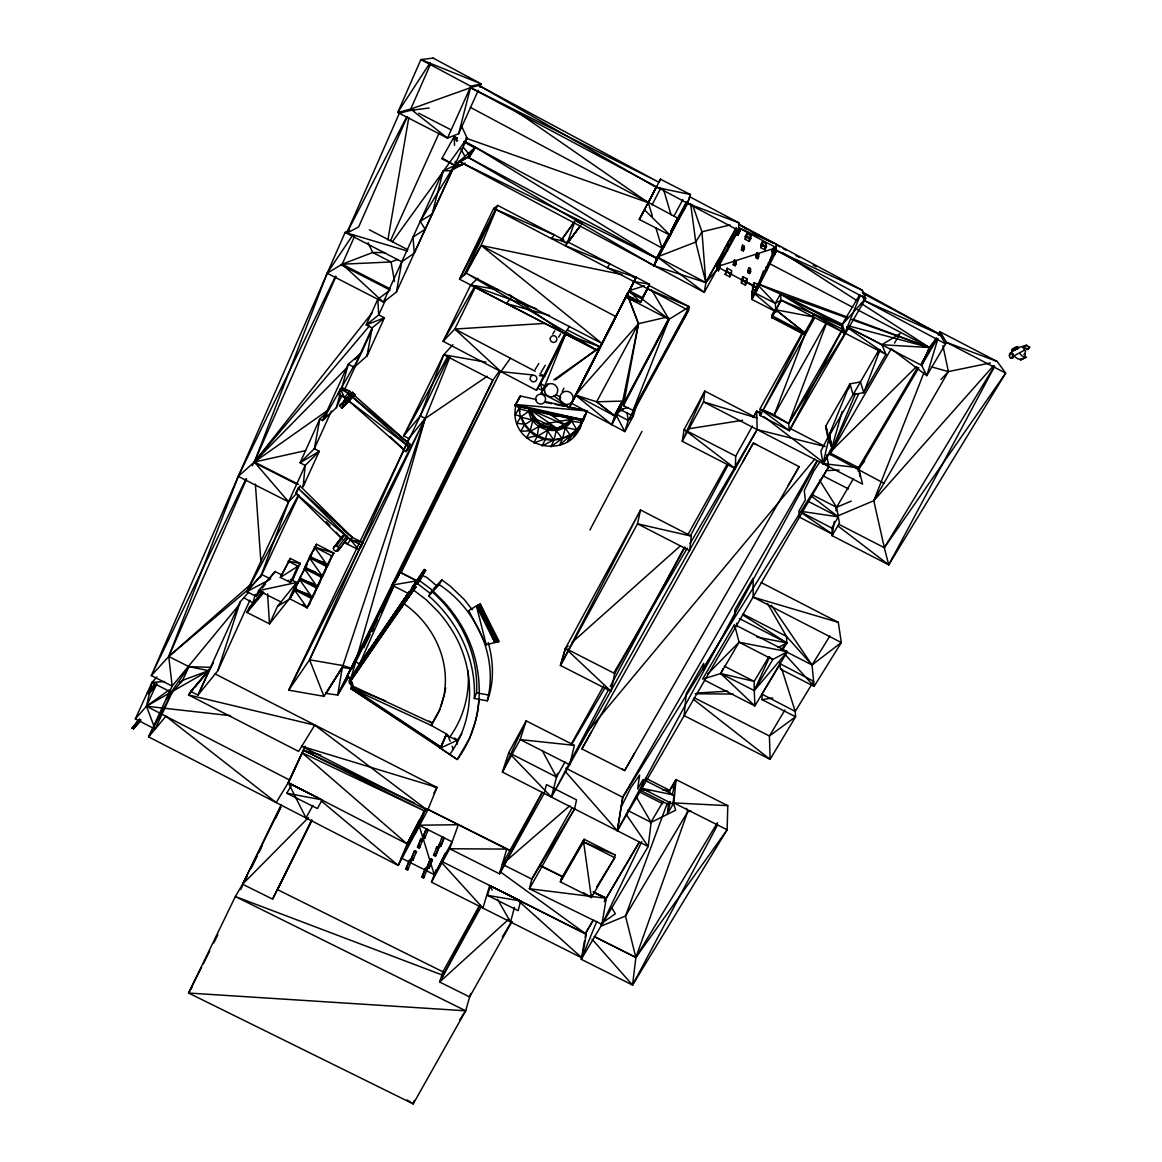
<?xml version="1.0" encoding="UTF-8"?>
<svg xmlns="http://www.w3.org/2000/svg" width="1162" height="1162" viewBox="0 0 1162 1162"><rect width="100%" height="100%" fill="white"/><g stroke="black" fill="none" stroke-linecap="round" stroke-linejoin="round"><path stroke-width="1.5" d="M454.632 738.19L457.305 740.252L457.291 743.767L457.305 740.252L461.75 733.6M747.805 272.562L748.822 267.652L750.579 268.567L750.608 271.748L749.621 273.549L747.805 272.562L748.822 267.652M746.977 282.061L747.006 278.749L743.099 276.73L741.487 279.737L741.385 283.049L745.35 285.155L746.977 282.061L743.026 280.013L743.099 276.73M528.768 408.225C528.202 431.131 563.788 439.483 572.997 418.262M745.191 239.299L746.832 236.278L746.861 233.533L750.826 235.668L750.855 238.428L749.243 241.42L745.191 239.299L745.234 236.511L746.861 233.533M745.35 285.155L745.394 281.829L747.006 278.749M744.319 249.06L744.377 246.155L742.547 245.153L741.429 249.961L743.302 250.89L744.319 249.06L742.46 248.043L742.547 245.153M734.674 616.136L734.834 609.861L753.049 578.4L753.194 597.166L841.317 642.557L814.126 686.379M743.302 250.89L743.375 247.971M668.716 792.034L676.066 779.557L727.79 805.673L727.136 829.784L632.549 985.056L581.247 959.318L584.544 940.828M917.602 367.381L858.544 467.69L862.567 484.089L703.547 401.878L704.826 391.1L682.254 441.269L703.547 401.878L756.869 418.029L704.826 391.1L684.127 429.504L682.254 441.269L735.328 468.649L735.706 456.114L752.468 425.975M737.899 229.146L736.229 234.564L737.87 235.421L739.991 231.296L740.107 228.609L738.654 227.81L775.78 243.875L862.291 290.268L865.734 298.416L789.347 430.623L760.18 415.546L759.992 408.806L802.274 332.898M736.272 227.549L705.857 282.598L653.915 265.749L656.777 258.327L475.592 147.385L467.821 157.131L653.901 265.749L687.468 203.423L689.705 196.741L738.887 222.828L738.524 230.468L704.274 292.359L458.99 161.402L456.012 167.052L450.754 170.756L443.274 170.741L383.373 302.135L396.416 292.083L454.502 165.236L470.465 155.839L463.493 147.603M737.87 235.421L740.107 228.609M736.083 263.992L736.243 260.913L734.486 259.954L733.28 264.718L735.081 265.808L736.083 263.992L734.297 263.033L734.486 259.954M735.081 265.808L735.255 262.699M731.435 273.825L731.653 270.63L727.151 268.219L725.161 274.377L729.78 276.861L731.435 273.825L726.875 271.385L727.151 268.219M729.78 276.861L730.012 273.622L725.451 271.167M644.721 780.196L673.945 795.055L673.074 804.191L641.932 788.359L643.182 779.411L637.633 788.969L639.637 775.098L630.893 787.589L621.162 807.082M288.597 501.853L305.185 465.454L300.101 462.767L319.289 451.306L303.108 486.689L305.185 465.454L319.289 451.306L314.365 448.692M669.472 793.937L669.864 790.16L676.066 779.557L673.829 802.898L667.453 813.763L668.484 803.654M691.288 536.118L689.662 550.672L637.488 523.815L640.538 509.987L691.288 536.132L637.488 523.815L560.462 665.448L611.009 691.274L614.669 673.495M718.45 270.804L720.484 264.66L718.799 263.687L717.114 266.708L718.842 267.638L718.45 270.804L716.707 269.845L717.869 260.854L727.572 250.251L728.342 241.928L717.651 262.583M651.156 822.13L648.193 846.502L601.974 924.415L606.215 898.284L593.216 891.806M592.01 939.172L632.549 985.056L635.875 957.459L687.701 811.73L686.481 808.345M717.869 260.869L705.871 282.613L716.707 269.86L718.799 263.687M615.148 854.956L614.713 857.672L591.371 897.485L560.375 881.827L560.985 879.053L584.137 839.254L615.148 854.956L583.6 841.942L584.137 839.254L560.375 881.827L583.6 841.942L614.713 857.672L596.629 886.955M834.316 521.477L832.05 535.667L888.741 564.834L1005.682 373.133L997.228 361.527L940 331.751L938.155 334.888M836.015 510.83L836.582 507.271L819.471 480.138M817.075 460.646L622.745 797.292L617.312 830.728L565.473 771.684M763.812 416.577L828.84 466.659L617.312 830.743L622.745 797.292L828.826 466.659L826.719 454.938M326.987 691.521L326.014 693.438L337.692 695.036L342.325 667.482L425.19 418.465L449.781 357.388M387.89 239.866L408.792 117.58M396.416 292.098L401.776 261.784L414.268 253.084L452.817 169.405M648.977 285.416L689.284 306.768L688.529 310.399L631.649 415.226L633.072 410.404L623.413 405.698L638.475 323.719L627.16 294.233L638.461 323.704L666.305 317.241M436.026 869.83L431.494 882.161L582.031 957.982L586.258 934.233L499.704 871.384M583.774 892.866L591.371 897.485L591.879 894.653M585.154 937.458L585.75 934.103M341.497 396.402L336.355 407.644L322.673 420.484L319.782 419.017L300.101 462.767L314.379 448.706L319.797 419.017L327.306 412.031M544.92 401.486L586.97 410.941L586.723 412.147L583.048 421.007L514.984 405.683L520.387 395.981L536.161 399.525M530.773 410.186L533.648 417.332L529.988 431.494C547.476 448.401 580.128 438.829 584.82 414.689M474.299 698.464L476.565 692.857A128.081 116.723 29.9 0 0 475.461 669.69C470.959 639.274 454.531 611.241 431.436 591.153L428.749 595.99C452.018 616.238 468.606 644.474 473.166 675.137A129.142 117.522 29.9 0 1 474.299 698.464L487.299 700.831C498.658 656.864 476.464 609.106 439.236 584.66L441.85 579.882L450.101 586.011L464.263 599.49L472.237 609.687M487.299 700.831C494.358 682.326 493.574 661.454 488.229 642.586M575.466 395.051L638.475 323.704L622.759 401.093L614.742 415.923L575.437 395.036L627.349 293.87L571.617 403.359L624.851 431.596L633.319 416.098L636.456 405.364M569.38 407.325L586.97 410.941L583.048 421.007L578.08 419.119M545.298 439.439L548.595 427.718L532.225 419.961L520.532 417.1L518.906 408.603L521.738 406.715M596.774 921.379L581.247 959.318L601.96 924.415L529.393 888.77L574.551 808.897L576.541 799.921L546.489 784.582L544.15 793.385L499.515 873.809L449.65 848.739L458.336 824.729L419.017 825.194L401.268 858.035L434.254 874.637L452.134 841.854L419.017 825.194L434.254 874.637M360.67 547.389L362.951 542.639L358.913 549.771L361.208 545.007L350.43 539.764L295.729 493.385L298.082 488.2L300.13 486.065L352.231 537.425L361.426 541.899M558.995 427.413L566.199 424.726L562.423 438.815L556.293 430.652L557.557 427.965M1012.334 353.117L1009.386 355.238C1009.473 361.44 1017.128 354.773 1010.432 358.027M156.87 676.996L152.019 682.385L146.456 706.235L135.315 718.915L155.098 729.111L172.005 692.697L148.591 736.882L398.217 865.414L427.631 810.364L436.956 787.429L215.144 673.945M444.48 694.658L438.975 711.667L431.349 725.495L351.214 688.238A9.18 8.352 30.1 0 0 351.403 687.338A3.399 3.094 29.7 0 0 351.403 686.713A5.97 5.432 29.9 0 0 350.997 684.897A6.435 5.854 29.9 0 0 350.328 683.822M574.391 745.365L569.729 764.741L520.184 739.584L526.139 720.847L574.391 745.365L520.184 739.584L502.376 772.062L648.178 846.488L626.158 814.359M531.935 878.719L529.393 888.77L606.215 898.284L593.404 891.98M667.453 813.763L670.459 801.795M672.188 794.953L676.066 779.557L672.943 787.981M557.44 773.427L551.427 797.103L508.753 752.627L526.139 720.832L502.376 772.062L508.753 752.627M471.162 87.455L410.723 109.083L397.738 112.482L447.501 138.089L458.627 133.746L470.842 86.293L481.242 83.838L479.775 87.063M641.976 431.407L589.918 529.988M520.663 900.957L518.15 910.659L487.474 895.365L490.335 885.822L520.663 900.957L487.474 895.365M846.473 317.734L780.428 294.015L775.243 303.384L776.042 311.837L751.988 299.462L754.53 289.701M255.248 594.305L252.982 602.918L243.802 597.762M514.432 907.362L510.554 922.076L497.51 899.228M350.314 683.822L349.428 682.878L397.346 612.374M349.384 683.024C349.196 679.305 352.347 682.007 350.59 680.729L382.138 634.22M336.37 407.644L340.175 393.758M341.613 388.544L348.266 364.243L361.309 353.074L372.203 329.224M390.171 436.781L406.032 451.64L410.07 444.48L349.573 391.216L342.18 387.425L340.277 389.139L337.953 394.267L344.678 397.695L408.501 446.455L406.032 451.64L342.267 395.109M368.514 350.793L367.047 355.921L354.221 367.207L348.266 364.243L322.687 420.484L327.03 414.776M829.857 451.088L829.929 454.516L842.189 411.45M848.565 389.052L850.032 383.881L860.446 381.906L879.256 349.355M356.545 658.563L425.19 418.465L487.299 376.27M247.099 876.526L235.363 896.541L188.578 993.031L413.222 1103.9L465.671 1010.795L470.639 993.452M1024.637 354.105L1025.48 351.185L1024.797 349.965L1013.467 356.168L1012.741 353.655M560.447 665.448L565.444 648.338L640.538 509.987L560.462 665.448L565.458 648.338L568.174 645.927M303.093 486.675L304.633 481.504M442.635 861.826L586.258 934.233L489.681 885.517L482.927 908.059L440.761 861.579M631.518 414.413L628.221 420.47L624.851 431.596L616.252 415.197M937.966 338.491L926.782 375.631L946.507 342.34M938.983 335.121L940 331.736L946.507 342.34L1005.682 373.118L884.326 547.723L888.741 564.848L994.657 366.335M440.994 706.452L443.899 695.602A96.402 87.934 30.2 0 0 445.366 678.623A92.379 84.303 29.9 0 0 444.378 667.133C441.618 649.326 433.295 632.578 421.312 619.157A93.933 85.697 30 0 0 407.76 606.52L403.461 603.368L405.465 600.434M414.282 1100.443L413.222 1103.9L407.092 1100.007M511.977 921.64L469.637 996.923L439.643 982.035L442.94 971.795L479.122 906.142M240.142 601.96L197.947 695.123L217.788 670.808L240.142 601.96L248.436 592.46M622.948 400.454L619.942 409.518L611.764 424.653L575.451 395.051L571.617 403.359L601.713 343.836M617.066 414.558L628.221 420.47L633.319 416.098L620.072 409.59L623.079 400.527M470.378 107.354L677.867 218.18L670.3 235.305L639.289 219.458L660.51 179.224L690.46 194.562L687.483 203.423L657.329 256.947L653.915 265.749L687.207 201.578L670.968 231.601M309.339 604.821L311.474 598.488L313.667 595.583L307.117 607.755L289.89 598.851L296.542 586.839M314.336 594.436L316.514 588.016L318.693 585.154L312.142 597.341L294.814 588.437L299.259 579.199L312.215 583.164M621.859 401.907L615.468 413.701L611.764 424.667L621.99 402.168M319.347 583.861L321.569 577.34L323.719 574.536L317.168 586.708L299.825 577.834L306.521 565.734L304.342 570.411M439.875 709.328L432.249 723.127L352.376 685.929A9.136 8.308 30.1 0 0 352.594 685.014L350.604 680.583M324.387 573.186L326.653 566.577L328.788 563.817L322.237 576.003L304.923 567.129L309.31 557.702L323.922 562.292M329.442 562.553L331.751 555.828L333.872 553.112L316.572 544.266L309.949 556.409L327.306 565.298L333.872 553.112L314.365 546.939L327.306 565.298L331.751 555.828L314.365 546.939M753.339 288.641L751.887 291.371L751.974 299.462L756.462 291.081L763.39 270.906M1013.743 356.008L1017.694 358.753C1020.861 360.147 1027.92 358.027 1021.732 355.703L1020.105 353.756M582.22 420.935C572.997 463.565 506.763 447.951 515.783 405.872L519.312 407.92L519.966 411.319M771.829 255.248L766.194 271.516L756.477 291.081L752.598 289.018L752.555 285.634L754.254 282.642L757.929 284.574L758.045 287.958L756.462 291.066L756.375 287.653L775.432 249.278M1023.707 358.274L1020.439 359.9L1026.002 357.155L1024.506 357.649M574.217 221.957L561.101 240.389L567.085 243.541L574.638 222.174M580.477 225.689L568.044 242.364L569.206 239.096M686.364 202.173L674.076 224.978L670.314 235.32L656.791 258.342L458.99 161.402L470.465 155.853L467.821 157.131L656.791 258.342L669.443 234.245M297.051 493.008L288.597 501.853L260.346 577.543M667.322 803.145L625.476 916.019L635.89 957.459L727.136 829.784L673.829 802.898L727.79 805.673M442.344 836.8L438.786 845.602L440.616 846.532L444.174 837.715L442.344 836.8L441.444 838.543M440.616 846.532L444.174 837.715M437.115 846.575L433.557 855.276L435.43 856.205L438.931 847.461L437.115 846.575L436.244 848.158L438.103 849.059M435.43 856.205L438.931 847.461M428.822 868.363L432.409 859.546L430.623 858.66L429.737 860.229L427.006 867.433L428.822 868.363L432.409 859.546M826.807 322.368L788.664 423.636L789.347 430.623L761.386 409.837M427.006 867.433L430.623 858.66M423.607 878.08L427.238 869.103L425.466 868.203L421.806 877.121L423.607 878.08L424.479 876.366L422.692 875.465L425.466 868.203M863.758 392.625L853.039 394.644L850.032 383.867L827.867 438.176L860.446 381.906L863.758 392.625L880.07 349.675M351.854 668.44L343.269 665.637L323.951 696.328L288.728 690.155L420.281 415.894L443.71 354.759L452.948 344.664M860.287 295.221L844.178 334.772L788.649 423.636L774.197 414.979L806.413 330.778M640.523 302.41L649.413 284.269L636.166 277.224L627.117 295.264L640.523 302.41L629.136 290.674L644.358 285.881M239.721 604.153L172.179 686.074L151.307 675.616L168.751 656.501L238.254 476.405L345.114 232.429L349.471 230.134M774.241 310.922L771.699 315.527L771.858 317.647L774.444 311.038M838.833 524.28L884.34 547.709L873.795 500.706L924.11 372.305M634.263 281.625L636.166 277.224L627.117 295.264L634.263 281.625L649.413 284.269L647.728 288.786L688.529 310.399L633.072 410.404L668.992 319.361L689.269 306.768L647.728 288.786L493.69 208.448L459.527 279.185L598.415 351.084L569.293 407.717L541.289 392.858L542.451 390.635L540.257 383.504L565.676 333.044M292.679 579.606L297.98 566.199L300.261 563.454L290.326 558.414L280.405 577.412L290.369 582.438L292.679 579.606L300.261 563.454L288.132 561.115L297.98 566.199L290.369 582.438L288.191 580.201M565.952 333.189L543.874 388.268L546.765 386.147M424.624 838.485L428.182 829.697L426.352 828.796L422.634 837.526L424.624 838.485L425.408 836.698L423.564 835.768L426.352 828.796M832.21 428.967L820.909 451.088L823.016 463.638L858.529 467.69L864.688 461.096M848.057 388.892L850.032 383.881L825.63 426.309L827.896 438.219L831.934 447.806L823.016 463.638L829.566 435.634L831.934 447.806L825.63 426.323L826.952 429.432M419.279 848.144L422.983 839.487L421.152 838.543L420.31 840.17L417.478 847.229L419.279 848.144L420.165 846.546L418.335 845.587L421.152 838.543M412.786 860.316L416.49 851.572L414.66 850.671L413.846 852.269L410.97 859.415L412.786 860.316L413.628 858.718L411.798 857.803L414.66 850.671M407.601 870.018L411.392 861.129L409.576 860.2L408.704 861.884L405.785 869.089L407.601 870.018L408.501 868.334L406.671 867.389L409.576 860.2M478.962 698.943A118.321 107.848 29 0 1 474.822 723.33L469.55 738.436L457.262 759.585L440.398 748.168L446.513 733.934M425.902 808.403L416.243 831.963L407.136 843.932L398.217 865.429L321.395 801.039M604.865 901.581L606.215 898.284L594.683 893.07M425.902 808.403L407.136 843.932L288.249 782.636L303.355 750.216L320.712 755.053M496.363 208.782L481.17 245.443L466.252 273.186L459.542 279.2L497.757 205.442L563.686 239.793M350.997 688.863L352.565 685.028A5.229 4.75 29.9 0 0 352.144 682.602M890.876 349.384L829.929 454.516L855.595 393.453M437.754 745.713L440.398 748.168L446.208 734.428M385.043 700.701L351.781 687.541L351.026 688.703L441.081 747.181L446.498 734.369M570.527 434.573L567.39 441.836L582.235 422.285L584.53 415.662L579.286 429.359L582.235 422.285L574.13 436.302L577.151 429.127L559.474 445.409L562.742 438.089L568.959 435.271M140.181 721.181L134.051 727.615L132.134 728.167L139.353 719.263L140.718 719.946L140.181 721.181L133.499 728.85L132.134 728.167L139.353 719.263M147.516 693.002L154.648 684.403L156.013 685.086L148.91 693.699L147.516 693.002L154.648 684.403L148.91 693.699L156.013 685.086L154.096 685.653L147.516 693.002L149.462 692.436L155.476 686.335L154.096 685.653M134.051 727.615L132.671 726.933L140.718 719.946L133.499 728.85L138.815 720.498L132.134 728.167M407.107 117.028L358.651 226.939L346.683 233.257L399.321 113.295L409.997 110.477M156.957 683.329L146.456 706.235L289.759 780.138L276.193 802.593L165.89 716.257L148.605 736.882L172.165 686.059L168.737 656.501L246.591 479.034M335.978 276.454L254.362 462.011L238.254 476.405L151.307 675.616L246.039 478.729M447.501 138.089L410.723 109.097L430.26 64.68M393.598 585.198L355.892 661.643L359.508 664.301L394.238 585.343M397.128 578.763L400.018 572.183L416.897 580.855L409.184 593.898L391.928 585.111L400.018 572.183L395.211 581.944M354.57 236.293L342.209 264.181L327.147 273.201L254.362 462.011L288.583 501.853L246.78 591.647L255.989 596.295L260.709 590.79M572.895 418.465L571.719 421.109L576.86 429.838L564.993 427.413L571.762 419.743M427.398 831.484L428.182 829.697M573.142 417.928L571.719 421.109L581.813 422.837L580.012 419.903M514.984 405.683L520.387 395.981L514.984 405.683L583.295 419.772L586.723 412.147M323.951 696.328L309.6 659.798L425.19 418.451L288.713 690.155L309.586 659.784L408.821 438.539L425.19 418.451L420.281 415.894L403.664 435.866L408.835 438.553M390.548 240.592L439.076 133.136M447.501 138.075L470.842 86.293L420.891 59.567L397.738 112.467L430.201 62.632M314.379 448.706L331.344 411.116M653.915 265.749L669.486 233.867M377.795 299.259L366.19 324.881L372.087 327.902L384.448 317.822L378.739 314.902L377.795 299.259L390.054 290.064L341.076 264.863M340.451 391.245L342.18 387.425L337.953 394.267L339.87 392.524M458.627 133.746L478.323 90.287M385.813 299.375L378.739 314.902L366.19 324.895L384.448 317.822L367.061 355.935L372.087 327.902L354.221 367.207L360.51 354.642M217.802 670.823L249.917 600.231M290.485 778.555L305.185 746.164M553.751 395.821L569.293 407.702L636.064 277.471L566.911 241.464M769.549 657.053L754.254 690.591L754.893 705.915L704.157 679.959M135.315 718.915L152.019 682.385L164.597 681.557M344.431 389.982L355.441 365.914M290.5 579.344L296.702 582.467L277.602 606.201L269.511 623.863L246.969 612.447L249.38 607.13L262.089 592.213M454.327 166.122L467.168 138.22L461.299 125.583M267.58 593.855L269.497 623.849L288.844 599.519L296.702 582.467L258.574 590.674L255.989 596.309L260.215 590.804M722.938 668.746L720.73 673.539L704.216 678.652M312.927 805.411L305.984 817.932L288.249 782.636L303.355 750.216L414.427 803.087M188.549 694.92L190.771 691.506L197.932 695.108L210.888 667.337L208.724 670.648L188.985 666.668L182.579 680.38L165.629 700.134L188.985 666.654L210.888 667.337L213.503 662.601M298.866 495.244L261.799 574.565L246.78 591.647L269.134 579.925M288.06 563.265L290.326 558.414L280.405 577.412L297.98 566.199M300.086 579.489L294.814 588.437L300.682 577.892M313.638 550.556L316.572 544.266L309.949 556.409L312.171 553.708M307.117 607.755L311.474 598.488L294.262 589.7L307.117 607.755L303.064 604.574M312.142 597.341L316.514 588.016L299.259 579.199L312.142 597.341L308.061 594.16M317.168 586.708L321.569 577.34L304.27 568.508L317.168 586.708L313.072 583.542M445.177 853.228L431.494 882.161L449.65 848.754L506.734 849.088L509.958 850.7M829.929 454.516L858.66 393.874M877.295 354.541L878.835 351.258M407.615 449.65L410.07 444.48L347.714 392.959L340.277 389.139L344.678 397.695L349.573 391.216L340.277 389.139M536.51 390.301L544.6 376.197L564.877 333.973L536.51 390.301L443.114 341.294L470.639 285.082L477.814 278.255M252.314 465.715L253.868 462.461L296.354 483.958M420.281 415.894L449.345 355.543M363.808 647.786L370.097 634.728M371.68 631.474L377.185 620.043M381.121 611.88L393.715 585.779M398.45 575.989L492.92 380.148L499.689 370.649M601.974 924.415L641.787 841.622M496.189 208.695L464.074 275.133L481.17 245.443L621.99 274.552M335.542 276.251L238.254 476.376L288.583 501.853M281.219 804.583L242.582 884.224L272.576 899.112L311.837 820.735M251.137 868.537L257.398 855.639M258.952 852.414L262.089 845.98M275.379 818.585L280.855 807.299M550.817 439.192L545.646 438.713L542.088 446.019L554.259 439.526L550.846 446.862L562.742 438.089L555.959 439.236M475.171 285.663L443.114 341.308L454.807 329.035L475.941 286.012M277.674 889.714L311.067 821.505M348.905 676.662L337.692 695.036L492.92 380.148L443.724 354.773L403.664 435.852L447.617 356.69M720.484 265.604L776.231 247.68L774.183 246.635L771.975 250.789L772.28 253.752L774.458 254.928L774.124 251.951L775.533 249.104M280.696 807.198L242.582 884.224L308.555 817.496M372.014 631.634L373.612 628.395M400.89 573.157L500.357 371.709L337.692 695.036M272.576 899.112L311.823 819.835M774.458 254.928L776.579 250.614L775.766 243.86L738.829 224.295L746.396 229.19M656.791 258.342L661.933 247.971L670.3 235.305L644.561 209.886L639.289 219.458L656.428 186.951L648.294 202.696L652.347 216.117M333.349 548.261L342.863 535.522L344.867 534.956L346.784 535.987L347.482 537.991L346.581 539.807L338.069 550.773L336.036 551.34L334.075 550.294L333.349 548.261L342.863 535.522M338.069 550.773L347.482 537.991M459.745 1019.757L465.671 1010.795L188.578 993.031L201.607 967.162M203.234 963.923L209.741 950.981M213.823 942.905L217.89 934.814M240.679 889.54L242.306 886.301M562.292 391.463L563.933 388.21M539.357 375.646L544.6 376.197L558.326 348.949M559.953 345.753L565.603 334.525M498.338 289.658L470.625 285.068L598.415 351.069L627.349 293.87M757.929 284.574L756.375 287.653L752.555 285.634M531.804 431.77L537.512 435.721L533.823 442.983L545.646 438.713M346.959 676.226L355.892 661.643L350.663 678.942L346.959 676.226L393.497 584.98M395.124 581.784L400.018 572.183M303.369 750.216L424.784 811.134L301.873 752.627L407.136 843.932L419.497 819.762M426.367 870.803L427.238 869.103M410.97 859.415L411.798 857.803M346.683 233.257L406.715 116.854M439.236 584.66L430.739 593.738L416.519 582.946L414.514 585.793L415.735 587.028L350.169 681.658L349.254 681.005L350.43 678.724L409.198 591.923M571.515 402.953L600.289 346.944L567.259 329.877M438.786 845.602L439.686 843.859L441.545 844.774M647.742 203.757L656.515 186.879M405.785 869.089L406.671 867.389M802.971 332.971L760.18 415.546L813.981 319.129L812.848 313.914L842.508 329.296L789.347 430.623M348.731 398.508L346.45 402.894L344.039 400.687L352.522 392.422L354.846 394.673M652.027 204.904L660.713 188.2M417.478 847.229L418.335 845.587M575.437 395.036L596.687 401.791L622.759 401.093L624.633 401.994L669.007 319.361L625.926 296.935L628.613 291.836L641.874 298.881L668.992 319.361L623.413 405.698M671.128 231.02L677.867 218.18L671.157 230.73M542.291 792.542L499.515 873.809L506.734 849.088L427.529 809.217L510.365 850.511M641.874 298.881L648.178 286.912M640.523 302.396L647.713 288.772L642.339 297.675L629.136 290.66M624.633 401.994L668.949 318.01M433.789 793.457L436.97 787.429L301.728 746.28L427.645 810.364L314.757 725.161L188.549 694.934L193.023 689.516M407.136 843.932L425.089 809.943M508.84 919.127L439.643 982.035L480.197 905.067M415.647 853.155L416.49 851.572M764.916 249.772L764.712 246.852L766.281 243.918L762.374 241.827L760.718 244.79L760.878 247.68L764.916 249.772L766.499 246.794L766.281 243.918M632.549 985.056L717.579 824.889M442.62 158.366L454.502 165.207L441.749 158.758L454.182 136.622L457.363 138.322L454.168 136.637L457.232 138.176M421.806 877.121L422.692 875.465M772.28 253.752L774.517 249.554L774.183 246.635M608.496 689.792L551.427 797.088L757.116 429.577L756.738 411.13L759.919 412.786M610.21 686.582L684.316 547.258M690.286 536.045L728.618 463.972M753.325 417.536L756.738 411.13L760.979 414.398M343.444 405.03L341.846 408.007L339.58 405.683L349.181 400.018M298.431 495.07L246.78 591.647L261.799 574.551L270.731 579.083M422.634 837.526L423.564 835.768M673.96 216.117L682.849 199.544M596.687 401.791L614.742 415.923L596.658 401.776L638.475 323.704M411.392 861.129L410.491 862.8L408.704 861.884M669.268 234.753L657.329 256.947L704.259 292.359L705.871 282.598L701.964 231.804L692.625 205.093M741.429 249.961L742.46 248.043M749.243 241.42L749.229 238.617L750.826 235.668M741.385 283.049L743.026 280.013M617.312 830.743L817.452 460.922M471.206 154.488L474.895 147.69L463.74 141.735L474.895 147.69L455.344 164.815L450.74 170.741L465.047 163.043M633.072 410.404L689.269 306.768M310.719 556.511L304.923 567.129L307.16 564.369M322.164 799.877L317.429 808.52L286.738 793.21L291.807 784.742L322.164 799.877L286.738 793.21M634.815 408.385L636.471 405.364M771.858 317.647L805.106 334.99L804.714 332.753L775.882 309.775L781.125 300.174L780.428 294.001L757.856 283.935M473.951 149.433L475.578 147.385L464.887 141.662M615.468 413.716L621.96 401.95M757.885 258.719L758.786 253.839L756.999 252.88L755.954 254.71L756.055 257.717L757.885 258.719L758.786 253.839M433.557 855.276L434.428 853.692L436.258 854.593M439.643 982.035L481.388 906.404M299.825 577.834L306.521 565.734M289.89 598.851L295.714 588.335M737.768 229.335L717.099 266.694L756.36 287.668L748.909 282.845M718.842 267.638L720.484 264.66M422.983 839.487L422.096 841.07L420.31 840.17M771.858 317.647L775.286 311.474L775.098 309.397L775.882 309.775L781.14 300.188L841.39 325.621L844.178 334.772M542.146 792.397L502.304 864.296L569.801 805.789M742.649 461.997L753.354 443.056L799.122 466.659L624.677 770.58L581.901 748.909L591.56 731.508M571.036 744.45L603.601 685.987M688.078 534.346L726.802 464.829M753.208 417.448L756.738 411.13M685.13 547.186L614.683 673.51L565.444 648.338L611.009 691.274M736.229 234.564L738.524 230.483L739.991 231.296M760.878 247.68L762.562 244.688L762.374 241.827M805.106 334.99L771.684 315.527L804.714 332.753L813.516 316.994L775.882 309.775M581.901 748.909L753.354 443.056L756.593 444.538M1012.625 353.713L1012.509 356.894M530.192 408.763L528.739 411.348L520.532 417.1L524.338 424.885L529.988 431.494L538.718 426.628L540.098 423.956L528.739 411.348L518.906 408.603M511.934 754.254L556.525 777.044L565.022 761.952M761.575 409.503L774.197 414.994L826.56 322.252M503.858 865.065L531.847 879.097L572.154 807.692M756.055 257.717L756.999 252.88M634.496 753.266L624.677 770.58L621.685 768.721M752.598 289.018L754.327 285.983L754.254 282.642M842.494 329.282L788.664 423.636L761.575 409.62M322.687 420.484L354.12 365.609M188.578 993.031L192.166 986.814M725.161 274.377L726.875 271.385M837.628 515.972L873.795 500.72L948.381 371.593L942.919 345.608M788.214 485.469L799.136 466.645M863.758 392.625L885.938 354.425L881.943 344.707L846.967 326.653L921.626 365.347L937.109 339.072M894.508 343.095L899.969 333.683L881.943 344.707L929.44 347.554L936.717 338.389L929.469 347.525L921.626 365.347L929.469 347.525L861.362 303.543M734.689 616.136L703.213 670.14L703.678 663.371L686.219 693.67L684.171 715.676L770.101 759.338L795.592 716.78L795.128 709.924M702.574 679.16L734.471 624.517M509.247 294.494L564.95 333.784L569.395 326.231M734.892 626.115L739.061 642.223L720.73 673.539L754.893 705.915L787.371 651.664L736.083 625.33M417.521 583.992L425.568 570.295L424.391 569.482L412.219 587.159M571.53 744.697L605.518 686.974M613.797 672.943L687.294 548.144M690.039 543.453L757.116 429.577L825.223 446.571L790.175 428.429M604.429 901.233L639.332 841.956M650.357 823.233L663.212 801.402M835.856 508.491L853.373 478.773M857.977 470.959L918.808 367.729M921.873 362.5L936.311 338.011M669.98 801.838L668.397 804.54L639.245 789.768M819.53 462.461L813.763 471.075L804.264 490.625L805.353 499.892L798.904 511.019L799.543 517.221L832.791 534.404L831.745 527.998L838.296 516.858L811.352 496.087M540.94 372.552L545.225 365.304M859.575 294.887L841.39 325.636L780.428 294.001L843.481 332.506L781.125 300.174L775.243 303.384L755.009 292.969M604.385 901.378L639.245 842.334M353.509 673.829L409.184 591.589M369.806 649.166L359.479 663.778L350.633 678.957L416.897 580.855L400.048 572.285M519.312 407.92L515.274 414.732L520.939 416.417L516.93 423.36L524.73 424.188L529.247 429.461M736.2 228.711L728.342 241.928L738.524 230.468L470.276 87.499L478.875 85.451L658.854 182.202L470.276 87.499M768.808 656.82L754.182 681.397L754.254 690.591L720.73 673.524L754.182 681.397L724.26 666.16M784.96 709.895L769.433 736.011L770.101 759.352L693.336 699.233M782.273 650.575L786.848 642.906L786.442 636.355L767.501 603.456M558.602 337.227L560.621 333.872M502.347 936.979L511.643 921.51M300.13 486.065L295.729 493.385L342.151 539.081M733.28 264.718L734.297 263.033M422.75 813.632L425.118 809.711M635.89 957.459L594.087 936.456L635.875 957.459L717.462 822.711M884.326 547.723L994.411 366.175M531.833 879.082L574.551 808.897M795.244 711.449L813.632 681.281L780.094 663.763L761.938 694.135L795.229 711.434L781.721 668.862M414.268 253.084L413.004 237.121L425.176 229.277L420.223 221.288L451.727 169.783M535.145 369.472L538.819 363.474M314.742 725.161L298.576 751.393L188.549 694.934M829.857 636.035L812.035 664.984L784.016 650.604M674.091 224.992L687.483 203.423L738.887 222.814M552.705 334.09L554.782 330.763M1017.476 347.627C1001.702 354.323 1024.724 347.249 1016.706 348.135M449.897 736.81C462.2 719.801 468.591 698.798 468.373 677.838A107.892 98.61 29.6 0 0 468.068 670.735M449.723 754.37C476.071 718.828 475.374 668.005 452.41 630.981A129.548 117.769 30 0 0 437.9 611.401L426.178 599.737L413.628 590.136L415.735 587.028L414.514 586.185L424.391 569.482L412.234 587.435M352.769 235.073L327.147 273.201L383.373 302.12L342.209 264.181L372.697 252.488L385.334 252.677M384.143 631.242L389.255 623.747M394.31 616.281L397.389 611.793M399.394 609.367L403.461 603.368M407.484 597.5L412.495 590.165M417.507 582.816L421.515 576.948M409.039 593.797L359.479 664.315L408.574 592.693M359.508 664.301L408.704 592.78M422.518 574.74L425.568 570.295L420.412 577.601M420.397 577.659L425.568 570.295L350.43 678.724L415.735 587.028L349.254 681.005M545.007 323.399L454.807 329.049L500.938 371.637L510.408 358.245M384.332 631.271L392.698 619.477M394.804 616.528L415.735 587.028M356.792 547.273L350.43 539.764L298.082 488.2L352.231 537.425L347.307 544.15L344.722 541.608M573.127 223.656L561.101 240.389L562.088 239.241M392.393 241.754L467.168 138.22M568.044 242.364L580.608 225.399L567.085 243.541M262.336 588.045L265.502 583.92M268.683 579.794L275.031 571.53L281.233 574.667M336.036 551.34L338.171 548.595M263.12 591.719L246.969 612.447L263.861 592.547M338.999 548.929L338.273 546.881L346.784 535.987M334.278 546.401L336.312 545.835L344.867 534.956M372.101 312.796L254.362 462.011L298.387 484.293M467.821 157.131L475.592 147.385L464.873 142.011M568.16 242.117L565.24 245.705L609.716 263.745L607.479 267.696L636.079 277.471L600.769 345.898L636.05 277.457L632.549 276.745M210.888 667.337L190.771 691.506L208.724 670.634L182.579 680.38L179.689 682.457M195.274 686.829L208.724 670.634L172.92 691.114M587.435 731.61L814.78 459.077M280.405 577.412L281.974 575.539M369.443 325.897L254.362 462.011L305.533 450.653M781.009 649.79L786.848 642.92L742.474 614.713M787.371 651.664L754.254 690.606L772.788 659.508L787.371 651.664L739.061 642.208L707.6 674.062M512.137 296.644L506.269 303.471L549.553 315.454M275.031 571.53L258.574 590.674L281.001 601.974M354.904 394.615L347.99 401.18L345.564 398.944L354.904 394.615L346.45 402.894L354.904 394.615L352.449 392.48L351.026 394.136L352.522 392.422L344.039 400.687L347.525 397.404M428.749 595.99L430.739 593.738M873.795 500.706L993.641 365.58M348.861 401.34L341.846 408.007L350.706 399.278M1026.206 345.535L1029.866 347.118L1026.583 349.617L1029.111 348.077M433.426 588.902L441.85 579.882M941.002 379.48L948.381 371.593L990.256 362.965M1027.542 349.501L1029.445 347.278M347.453 367.163L254.362 462.011L327.699 410.346M355.006 359.479L361.295 353.074M830.874 451.452L916.498 366.567M347.322 398.334L339.58 405.683L347.438 398.203M567.317 423.68L570.658 420.557M566.01 416.228L572.59 419.162C561.115 435.721 533.198 429.112 529.814 409.445L533.387 409.532M1020.585 359.886L1023.94 358.027M572.227 642.31L680.467 545.777M188.999 666.668L168.737 656.501L251.007 584.05M168.737 656.501L249.176 588.713M156.013 685.086L148.068 691.739L149.462 692.436M1016.329 348.789L1013.656 350.532M1017.97 347.525C1018.871 343.952 1008.936 351.244 1012.233 349.704M497.757 205.442L493.69 208.448L554.434 234.956L551.282 238.428L564.79 241.376M555.451 379.8L600.304 346.959L564.95 333.784M169.579 689.691L146.456 706.235L155.098 729.111M547.912 383.997L545.007 386.06L541.303 392.872L544.993 386.045L540.257 383.504M553.737 379.887L600.304 346.959M600.798 923.993L615.337 913.753L611.691 907.566M1018.58 348.019L1013.932 350.459M524.338 424.885L532.225 419.961M572.59 419.162L557.223 428.662L539.734 424.653L529.814 409.445L572.59 419.162L539.734 424.653M1013.729 350.488L1009.981 353.219L1009.386 355.238M420.223 221.288L432.148 213.997L443.288 170.741L458.409 163.929M566.199 424.726L556.293 430.652L553.911 440.253L547.258 430.419L537.149 436.447L538.718 426.628L548.595 427.718M476.405 606.07L477.713 605.3L494.867 642.586L476.449 605.954L468.693 610.587L486.239 644.779L496.319 642.15L477.713 605.3L480.211 603.92L499.195 641.54L497.714 641.961L478.904 604.69L496.276 642.252L497.757 641.845L478.947 604.589M277.602 606.201L288.844 599.534M1024.376 358.085L1026.002 357.155M169.812 692.886L146.456 706.235L230.599 715.69M1022.734 347.118L1026.772 345.143L1018.798 347.54M617.007 412.859L623.152 409.445M1023.039 347.685L1024.797 349.965M778.206 647.568L786.848 642.92L739.41 618.562M463.246 163.435L456.012 167.067L462.52 164.83L455.344 164.815L455.199 161.286M627.465 810.292L651.127 822.391L675.601 810.234L673.205 801.969M1025.044 357.373C1023.867 357.809 1026.656 352.449 1023.809 354.425M440.398 748.168L457.305 740.252L454.691 738.422M811.947 494.591L836.567 507.286L851.325 501.083M600.841 926.274L625.476 916.019L687.715 811.73L691.201 811.207M658.999 256.294L695.747 242.03L701.979 231.79L730.099 224.963M397.695 259.446L391.057 261.973L342.209 264.195L390.04 288.801M1012.959 357.809L1011.187 358.216M620.072 409.59L628.264 407.47M547.258 430.419L555.843 428.371M537.512 435.721L526.546 437.958L530.366 430.782L520.808 431.262L524.73 424.188L521.694 417.971M391.928 585.111L416.897 580.855M761.967 694.237L762.069 699.669L772.745 697.955M687.686 428.952L742.678 420.281M409.997 110.492L429.141 107.993M697.04 693.017L727.702 691.158M826.414 470.581L839.066 470.087M695.21 693.743L732.975 694.048M662.674 790.087L669.835 790.407L645.999 778.322M1023.214 347.598L1027.193 348.513M586.97 410.941L515.231 404.463L583.295 419.772M476.565 692.857L489.463 695.196M500.953 371.637L532.385 374.919M625.926 296.935L633.014 297.806M351.97 668.789L342.325 667.482L326.014 693.438L343.269 665.637L309.6 659.798M802.477 511.541L838.296 516.858L808.476 501.505M641.104 789.55L649.747 791.002M443.724 354.773L485.963 362.137M756.84 637.052L786.834 642.906M544.775 402.255L551.805 403.693M555.32 404.42L564.107 406.235M641.932 788.359L673.945 795.055M690.46 194.562L656.007 187.3L478.875 85.451L481.838 87.499M535.769 411.392L557.92 416.374L555.029 414.326M350.43 539.764L359.828 541.928M552.894 415.066L557.92 416.374M849.175 326.057L929.44 347.554L857.614 309.833M433.499 786.471L436.97 787.429M931.27 366.8L948.381 371.593M753.194 597.166L838.296 622.338L841.317 642.557L812.02 664.969L814.126 686.393L780.37 669.094L780.022 662.137M407.354 251.021L345.099 232.429L401.762 261.77M294.262 589.7L307.204 593.622M304.27 568.508L315.614 572.024M465.788 138.075L648.294 202.696L517.511 112.177M851.543 319.565L929.44 347.554L853.039 319.172M470.625 285.068L536.553 308.874M539.139 436.316L544.019 438.118M757.944 283.833L847.94 317.27M946.507 342.34L997.228 361.527M442.112 974.962L235.363 896.541L465.671 1010.795M761.56 409.489L774.197 414.979M625.94 296.935L637.313 301.989M533.285 418.015L557.223 428.662L529.814 409.445L565.879 425.437L547.171 412.278M864.484 300.638L939.84 334.438L945.592 343.894L864.484 300.638L862.451 295.714M457.305 740.252L445.932 735.096L446.658 734.05L431.349 725.495L432.264 723.113L429.33 721.021M862.291 290.268L774.517 249.554M357.46 549.074L347.307 544.15L344.838 541.507M780.428 294.015L842.203 324.198L841.404 325.636L865.734 298.416L776.594 250.614L766.194 271.516L765.889 267.115M540.548 865.995L562.974 877.019M277.093 889.424L443.535 972.086M541.231 865.893L562.35 876.424M427.892 865.85L429.693 866.75M638.882 791.627L662.834 803.77M429.737 860.229L431.552 861.144M694.222 697.737L769.433 735.996L795.592 716.78L762.069 699.669M739.061 642.208L772.803 659.508L769.999 657.343M565.894 768.213L622.745 797.277M410.723 109.083L413.919 110.739M418.712 113.193L450.653 129.65M823.248 475.955L848.551 488.955M742.896 614.001L786.442 636.355L812.035 664.984L771.365 605.271M735.72 456.129L684.113 429.504L735.328 468.649M800.473 511.817L831.745 527.998M761.095 582.525L838.31 622.353M152.019 682.385L170.48 691.898M288.249 782.636L317.284 797.597M760.718 244.79L764.712 246.852M829.581 452.701L858.544 467.69M829.377 454.022L883.89 483.232M369.298 229.785L407.833 249.757M736.388 231.834L738.001 232.676M745.234 236.511L749.229 238.617M768.242 262.888L852.835 307.32M748.822 270.819L750.608 271.748M454.807 329.035L535.275 371.303M539.793 373.685L544.6 376.197M738.64 227.781L776.245 247.695M754.327 285.983L758.045 287.958M658.898 257.761L705.871 282.598L695.747 242.03L690.635 203.713M615.584 316.442L481.155 245.443L601.901 343.429L466.252 273.186L598.415 351.084M556.148 394.775L560.767 397.244M862.669 293.274L939.84 334.438L862.291 291.952M762.562 244.688L766.499 246.794M336.312 545.835L338.273 546.881M746.832 236.278L750.855 238.428M741.487 279.737L745.394 281.829M537.643 388.05L542.436 390.606M771.975 250.789L774.124 251.951M757.101 255.858L758.917 256.846M464.335 141.401L661.948 247.971L655.876 227.854M755.954 254.71L757.769 255.698M738.829 224.31L773.645 243.381M776.812 245.124L779.978 246.852M783.144 248.595L786.311 250.324M795.81 255.524L798.977 257.267M813.211 265.067L816.378 266.81M718.421 266.795L720.12 267.783M782.694 252.677L856.83 300.609M351.026 688.703L457.32 759.411C486.37 720.498 485.571 664.649 460.442 623.994A142.243 129.302 30.2 0 0 444.494 602.41L431.61 589.57L419.918 580.942L422.518 575.48L427.079 577.601L437.304 586.36M351.781 687.541L441.081 747.181M801.853 513.067L832.791 534.404M848.086 328.105L885.938 354.41L845.064 333.16L842.261 324.067M891.37 348.905L926.782 375.646L920.958 364.04M837.889 525.921L888.741 564.834M400.193 436.927L410.07 444.48M324.561 563.192L327.306 565.298M775.083 309.382L804.714 332.753M754.574 293.637L776.042 311.837M342.703 529.335L352.231 537.425M347.714 392.959L408.501 446.455M516.596 899.199L582.031 957.982M341.584 403.708L343.72 405.916M758.626 285.736L775.243 303.384M326.261 521.665L329.979 525.631M336.167 532.24L341.12 537.541M785.352 654.802L814.126 686.393M454.545 145.439L454.182 136.622L457.668 140.747M564.993 427.413L570.208 435.3M651.708 290.05L668.992 319.361M636.18 796.667L651.127 822.391M489.681 885.517L492.281 890.092M454.182 136.622L456.695 141.241M460.878 148.939L465.904 158.177M542.175 750.492L556.511 777.029M477.713 605.242L496.276 642.252M368.093 242.713L372.682 252.488L391.071 261.973L394.528 281.465M480.211 603.92L497.714 641.961M447.515 734.558L450.13 741.182M452.091 746.164L453.398 749.475M663.517 189.391L671.07 214.81M736.49 623.122L737.405 626.623M476.449 605.954L486.239 644.779M352.449 392.48L353.03 395.08M831.934 447.791L829.566 435.634L829.639 439.076M836.567 507.271L839.443 523.161L832.05 535.667L831.513 532.414M626.972 412.51L628.221 420.47M858.936 469.317L859.967 476.507M583.6 841.942L591.371 897.485M255.393 484.147L260.898 561.9M756.389 287.929L756.477 291.081M751.887 291.357L751.988 299.462M749.606 270.339L749.621 273.549M445.642 687.715A96.112 87.716 30.2 0 1 444.77 693.307M351.52 681.513A6.42 5.839 29.9 0 1 352.159 682.602M326.653 566.577L322.237 576.003L309.31 557.702L326.653 566.577M660.51 179.224L658.912 182.289L660.51 179.224M593.404 919.941L586.055 932.418L593.375 919.999M828.767 454.066L823.001 463.653L828.767 454.066M582.54 222.901L581.654 223.975L575.219 220.533L576.134 219.473L582.54 222.901M433.165 58.1L420.891 59.567L481.242 83.867L433.15 58.1M530.279 379.219A3.355 3.297 45 0 0 535.769 381.005A3.355 3.297 45 0 0 534.491 375.37A3.355 3.297 45 0 0 530.279 379.219M550.236 338.592A3.399 3.341 58.4 0 0 554.855 342.194A3.399 3.341 58.4 0 0 555.596 336.399A3.399 3.341 58.4 0 0 550.236 338.592M560.026 399.234A6.681 6.58 33.1 0 0 571.021 402.836A6.681 6.58 33.1 0 0 568.538 391.623A6.681 6.58 33.1 0 0 560.026 399.234M544.629 391.594A6.696 6.58 38.9 0 0 555.625 395.196A6.696 6.58 38.9 0 0 553.097 383.954A6.696 6.58 38.9 0 0 544.629 391.594M535.784 400.106A5.011 4.909 38.4 0 0 544.005 402.793A5.011 4.909 38.4 0 0 542.088 394.397A5.011 4.909 38.4 0 0 535.784 400.106"/></g></svg>
